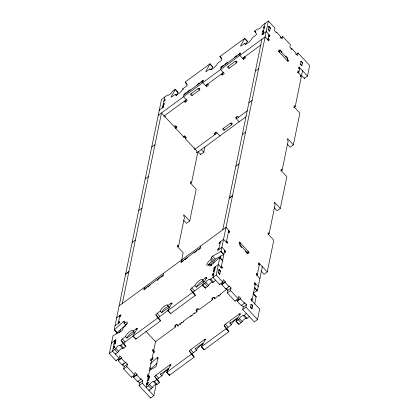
<?xml version="1.0" encoding="UTF-8"?>
<svg xmlns="http://www.w3.org/2000/svg" width="419" height="419" viewBox="0 0 419 419"><rect width="100%" height="100%" fill="white"/><g stroke="black" fill="none" stroke-linecap="round" stroke-linejoin="round"><path stroke-width="0.63" d="M155.47 384.527L156.009 385.108L153.836 395.698L150.625 398.05L139.077 385.59L142.282 383.233L142.806 380.693L140.957 378.703L140.826 379.336L137.621 381.688L133.614 377.367L136.819 375.015L136.95 374.382L135.101 372.386L134.583 374.926L131.372 377.283L123.673 368.971L126.878 366.62L127.402 364.08L125.553 362.084L125.422 362.723L122.217 365.075L118.21 360.754L121.416 358.402L121.547 357.763L119.698 355.773L119.179 358.313L115.974 360.665L109.349 353.521L112.994 335.766A1.419 0.409 -42.8 0 1 113.292 335.567L121.526 331.041A1.419 0.409 -42.8 0 0 122.725 329.622L123.118 327.716A4.965 1.425 -42.8 0 0 127.313 322.75A4.965 1.425 -42.8 0 0 124.029 323.269L124.422 321.368A1.419 0.409 -42.8 0 0 123.485 321.514L114.518 329.617A1.419 0.409 -42.8 0 1 114.204 329.868L116.98 332.859A1.419 0.409 -42.8 0 0 117.289 332.607L125.312 325.359M114.204 329.868L161.509 99.408L166.972 95.401A1.419 0.409 -42.8 0 1 167.893 95.087A2.839 0.812 -42.8 0 0 169.732 94.453A2.839 0.812 -42.8 0 0 171.921 92.128A1.419 0.409 -42.8 0 1 173.016 90.965L175.268 89.31L178.044 92.3A1.419 0.409 -42.8 0 1 177.96 92.515L176.399 95.328M118.263 323.374L119.892 315.434L120.714 316.319M122.338 303.524L161.472 112.952L173.932 126.397L175.001 125.611L176.849 127.606L175.425 128.649M164.719 97.056L162.546 107.646L163.007 108.144M116.781 333.817L117.042 332.539M113.685 348.765L113.161 348.205L114.23 347.419L114.492 346.146L114.837 346.523M113.968 344.287L115.036 343.501L115.298 342.229L115.644 342.606M114.989 342.412L114.466 341.852L115.534 341.066L115.796 339.793L116.142 340.17M115.403 353.788L115.33 354.16L117.582 352.505A1.419 0.409 -42.8 0 0 118.677 351.342A2.839 0.812 -42.8 0 1 120.866 349.017A2.839 0.812 -42.8 0 1 122.704 348.383A1.419 0.409 -42.8 0 0 123.626 348.063L125.878 346.413L123.107 343.423L120.855 345.073A1.419 0.409 -42.8 0 1 119.934 345.392A2.839 0.812 -42.8 0 0 118.09 346.026A2.839 0.812 -42.8 0 0 115.906 348.351A1.419 0.409 -42.8 0 1 114.811 349.514L109.349 353.521M119.724 332.738L120.379 329.549M165.154 116.927L165.285 116.288M115.974 360.665L116.068 360.188M125.145 326.082L125.417 324.767A4.965 1.425 -42.8 0 1 127.187 323.709M118.21 360.754L118.341 360.12L121.547 357.763M122.217 365.075L122.28 364.755M123.673 368.971L124.197 366.431L127.402 364.08M175.132 127.8L176.048 127.125L176.195 126.412M144.419 287.308L143.9 289.848L146.037 288.277L146.168 287.644M186.067 93.248L186.198 92.615L184.061 94.181L183.543 96.721L187.241 100.712L185.098 102.278L184.177 101.283M185.098 102.278L185.491 100.371L186.774 99.434M147.949 286.334L147.818 286.973L149.955 285.402L150.086 284.768M187.853 91.939L187.979 91.305L190.116 89.734L189.99 90.373M131.372 377.283L131.44 376.964M133.614 377.367L133.745 376.733L136.95 374.382M184.156 135.871L184.674 136.432L184.412 137.699L174.864 127.402L175.126 126.129L176.048 127.125M190.645 183.328L191.562 182.658L197.559 153.433L196.637 152.437L196.893 151.165L185.329 138.689L185.722 136.783M197.113 85.141L197.244 84.507L199.381 82.936L199.25 83.57M137.621 381.688L137.741 381.096M159.346 277.965L159.215 278.604L157.078 280.17L157.209 279.536L157.9 280.285M161.126 276.66L160.996 277.294L163.132 275.728L163.656 273.183M201.031 82.265L201.162 81.626L203.299 80.06L202.775 82.601L206.473 86.586L208.61 85.02L207.688 84.02M199.753 88.765L199.491 90.038L192.368 95.265A1.063 0.948 11.6 0 1 190.875 95.108A1.063 0.948 11.6 0 1 190.985 93.772L198.108 88.54A1.063 0.948 11.6 0 1 199.601 88.702A1.063 0.948 11.6 0 1 199.491 90.038L198.108 88.54M139.077 385.59L139.595 383.05L142.806 380.693M206.473 86.586L206.866 84.68L207.719 84.057M194.112 148.164L194.207 147.687M148.415 382.741L148.069 382.369L147.807 383.642L146.739 384.422L146.131 387.386L148.384 385.731A1.419 0.409 -42.8 0 0 149.478 384.569A2.839 0.812 -42.8 0 1 151.668 382.243A2.839 0.812 -42.8 0 1 153.511 381.609A1.419 0.409 -42.8 0 0 154.433 381.295L156.685 379.64L159.456 382.631L157.204 384.286A1.419 0.409 -42.8 0 1 156.282 384.6A2.839 0.812 -42.8 0 0 154.443 385.234A2.839 0.812 -42.8 0 0 152.254 387.559A1.419 0.409 -42.8 0 1 151.159 388.727L148.902 390.377L149.017 389.822M147.661 384.443A1.241 0.44 53.7 0 1 147.237 383.909L147.09 383.663A0.812 0.288 53.7 0 1 146.985 383.228L147.546 380.504A1.063 0.377 53.7 0 1 148.143 380.588M148.499 379.986L147.807 379.237L148.043 378.069L149.112 377.289L149.374 376.016L149.719 376.388M147.195 376.54L148.567 375.529L151.578 360.864L150.651 359.869L150.913 358.596L152.144 359.926M152.888 359.177L152.097 358.324L153.207 352.924L154.276 352.138L154.538 350.871L153.113 351.918M152.815 351.054L153.726 350.384L155.653 341.014M147.011 380.897L148.614 379.724L148.876 378.451L149.222 378.823M177.604 246.859L178.52 246.183L184.517 216.963L183.595 215.963L183.857 214.696L189.697 220.996L186.486 223.348L183.569 220.2M150.625 398.05L150.761 397.39M197.92 151.62L200.617 154.527L200.753 153.862M181.464 260.11L180.945 262.65L183.082 261.079L183.213 260.445M223.118 66.05L223.243 65.411L221.106 66.982L220.588 69.523L224.285 73.514L222.149 75.08L221.222 74.084M181.647 260.204L183.176 252.757L177.337 246.461L177.598 245.188L178.52 246.183M189.697 220.996L196.212 189.231L190.378 182.93L190.635 181.663L191.562 182.658M200.617 154.527L203.823 152.17L204.907 146.875M222.149 75.08L222.536 73.173L223.39 72.545L205.551 85.591M184.994 259.136L184.863 259.77L187 258.204L187.131 257.57M224.898 64.741L225.029 64.107L227.166 62.536L227.035 63.169M145.817 331.183L155.522 341.647L175.467 327.003L175.86 325.097M215.371 132.608L214.984 134.515L214.057 133.514L216.194 131.948L219.891 135.934M177.735 324.798L177.478 326.071L181.527 322.557L181.396 323.19L183.532 321.624M194.254 252.338L194.123 252.971L196.26 251.405L196.391 250.766M234.158 57.942L234.289 57.303L236.426 55.737L236.295 56.371M198.171 249.462L198.04 250.096L200.177 248.525L200.701 245.984M238.076 55.062L238.207 54.428L240.344 52.862L239.82 55.402L243.518 59.388L245.654 57.817L244.733 56.822M236.798 61.567L236.541 62.84L229.413 68.067A1.063 0.948 11.6 0 1 227.92 67.909A1.063 0.948 11.6 0 1 228.03 66.574L235.153 61.342A1.063 0.948 11.6 0 1 236.646 61.504A1.063 0.948 11.6 0 1 236.541 62.84L235.153 61.342M243.518 59.388L243.91 57.482L244.764 56.853M231.943 123.49L231.686 124.762L224.558 129.995A1.063 0.948 11.6 0 1 223.065 129.832A1.063 0.948 11.6 0 1 223.175 128.497L230.298 123.265A1.063 0.948 11.6 0 1 231.791 123.427A1.063 0.948 11.6 0 1 231.686 124.762L230.298 123.265M236.745 116.917L236.353 118.823L247.357 110.742M232.514 195.652L229.303 198.004L232.524 195.668L221.064 251.41A1.419 0.409 -42.8 0 1 220.766 251.61L212.533 256.129A1.419 0.409 -42.8 0 0 211.333 257.554L210.946 259.455A4.965 1.425 -42.8 0 0 206.745 264.426A4.965 1.425 -42.8 0 0 210.029 263.902L209.641 265.808A1.419 0.409 -42.8 0 0 210.579 265.662L219.546 257.559A1.419 0.409 -42.8 0 1 219.855 257.308L222.625 260.299A1.419 0.409 -42.8 0 0 222.316 260.55L219.546 257.559M211.438 265.295L212.328 260.953L210.946 259.455M213.585 263.085L214.109 260.545A1.419 0.409 -42.8 0 1 215.308 259.12L223.537 254.6A1.419 0.409 -42.8 0 0 223.84 254.401L221.064 251.41M212.889 275.608L212.543 275.236L212.805 273.963L213.873 273.183M213.695 271.69L213.35 271.318L213.611 270.046L214.68 269.265L215.026 269.637M214.193 269.255L213.847 268.883L214.109 267.615L218.383 264.473L222.08 268.464L222.342 267.191L221.415 266.196M218.969 248.352L217.901 249.137L217.639 250.405L221.918 247.268L225.611 251.259L225.354 252.526L224.427 251.531M226.579 241.045L227.501 242.046L227.245 243.313L223.547 239.328L219.273 242.465L219.011 243.738L220.08 242.952M263.252 32.619L262.184 33.405L261.922 34.677L266.201 31.54L269.894 35.526L269.637 36.799L268.71 35.798M263.755 30.184L262.687 30.969L262.425 32.242L263.493 31.456M264.557 26.266L263.488 27.052L263.226 28.324L264.295 27.539M218.708 249.624L220.342 241.679M222.788 229.769L261.922 39.203M265.164 23.302L262.991 33.892L263.457 34.389M206.939 278.001L206.593 277.629A1.419 0.409 -42.8 0 0 205.656 277.776L202.45 280.133A4.965 1.425 -42.8 0 0 199.166 280.651A4.965 1.425 -42.8 0 0 194.971 285.622L191.761 287.979A1.419 0.409 -42.8 0 0 190.566 289.398L192.525 292.3L195.296 295.29L193.337 292.389A1.419 0.409 -42.8 0 1 194.536 290.969L204.708 283.511A1.419 0.409 -42.8 0 0 205.802 282.348A2.839 0.812 -42.8 0 1 207.992 280.018A2.839 0.812 -42.8 0 1 209.83 279.389A1.419 0.409 -42.8 0 0 210.752 279.07L216.209 275.063L219.855 257.308M158.251 115.293L265.127 36.846L232.524 195.668M301.575 75.514L304.273 78.421L307.478 76.064L309.651 65.479L298.098 53.019L297.579 55.559L295.73 53.564L295.861 52.93L291.854 48.609L291.724 49.243L289.875 47.253L290.398 44.707L282.694 36.401L282.176 38.941L280.327 36.951L280.458 36.312L276.451 31.996L276.32 32.63L274.471 30.634L274.995 28.094L268.375 20.95L265.112 36.83L268.809 40.821L269.071 39.548L268.144 38.553M215.853 280.039L213.522 282.06A1.419 0.409 -42.8 0 1 212.601 282.38A2.839 0.812 -42.8 0 0 210.762 283.008A2.839 0.812 -42.8 0 0 208.573 285.339A1.419 0.409 -42.8 0 1 207.478 286.502L205.226 288.157L202.45 285.166A1.419 0.409 -42.8 0 1 202.534 284.951L206.593 277.629M220.305 258.345L220.829 255.794M197.15 311.642L195.919 310.311L198.056 308.745L198.978 309.741L212.512 299.805L212.904 297.899M218.697 273.078L218.556 272.827A0.812 0.288 53.7 0 1 218.446 272.397L219.011 269.674A1.063 0.377 53.7 0 1 219.802 269.946A1.063 0.377 53.7 0 1 220.394 271.172L219.839 273.895L219.436 274.188M269.291 26.607L269.118 26.517A0.812 0.288 53.7 0 0 268.904 26.601L268.343 29.33A1.063 0.377 53.7 0 0 268.94 30.55A1.063 0.377 53.7 0 0 269.731 30.823L270.292 28.099A0.812 0.288 53.7 0 0 270.187 27.67L270.098 27.502A1.241 0.44 53.7 0 0 269.291 26.617M214.779 297.6L214.523 298.867L218.571 295.358L219.362 296.212M224.689 250.258L221.159 267.463L220.624 267.856M226.318 242.318L228.764 230.408M267.882 39.821L268.972 34.531M119.132 305.875L225.993 227.417L229.685 231.403L229.429 232.676L228.502 231.676M215.638 267.327L215.177 266.83L213.004 277.415L219.629 284.559L219.76 283.925M218.571 295.358L218.44 295.992L220.577 294.426M251.306 300.098L252.222 299.423L251.295 298.428L251.039 299.7L259.665 309.002L257.491 319.592L254.281 321.944L242.732 309.484L245.937 307.127L246.461 304.587L244.612 302.597L244.481 303.23L241.276 305.582L237.269 301.261L240.475 298.909L240.606 298.276L238.757 296.28L238.238 298.82L235.028 301.177L227.328 292.871L230.534 290.514L231.058 287.973L229.209 285.978L229.078 286.617L225.872 288.969L221.866 284.648L221.997 284.014L225.202 281.657L223.353 279.667L222.835 282.207L219.629 284.559M221.866 284.648L225.071 282.296L225.202 281.657M225.872 288.969L225.972 288.492M227.328 292.871L227.852 290.325L231.058 287.973M279.436 52.286L279.965 49.751L281.814 51.747L281.683 52.38M241.779 246.775L241.648 247.409L239.799 245.419L240.317 242.868L239.364 243.565M235.028 301.177L235.127 300.701M245.785 251.096L245.654 251.73L247.503 253.725L248.017 251.175M285.69 56.701L285.816 56.062L287.664 58.058L287.135 60.593M237.269 301.261L237.4 300.627L240.606 298.276M240.061 244.146L239.139 243.151L239.396 241.878L248.949 252.18L248.687 253.453L247.76 252.453L246.849 253.128M287.408 59.33L288.33 60.326L288.068 61.593L278.52 51.296L278.782 50.023L279.703 51.018L278.787 51.694M241.276 305.582L241.349 305.226M242.732 309.484L243.25 306.944L246.461 304.587M246.66 313.265L244.329 315.292A1.419 0.409 -42.8 0 1 243.408 315.607A2.839 0.812 -42.8 0 0 241.564 316.24A2.839 0.812 -42.8 0 0 239.38 318.566A1.419 0.409 -42.8 0 1 238.285 319.728L236.028 321.383L238.804 324.374L241.056 322.719A1.419 0.409 -42.8 0 0 242.151 321.556A2.839 0.812 -42.8 0 1 244.34 319.231A2.839 0.812 -42.8 0 1 246.178 318.597A1.419 0.409 -42.8 0 0 247.1 318.283L249.431 316.256M252.029 308.625A0.812 0.288 53.7 0 1 251.814 308.703L251.704 308.656A1.241 0.44 53.7 0 1 250.892 307.803L250.745 307.556A0.812 0.288 53.7 0 1 250.641 307.122L251.201 304.398A1.063 0.377 53.7 0 1 251.992 304.671A1.063 0.377 53.7 0 1 252.589 305.896L252.029 308.62L251.625 308.918M257.125 275.55L259.571 263.635L258.513 264.41M298.689 73.053L299.774 67.758L298.826 68.454M301.099 61.326L300.538 64.055A1.063 0.377 53.7 0 0 301.13 65.275A1.063 0.377 53.7 0 0 301.921 65.547L302.481 62.824A0.812 0.288 53.7 0 0 302.377 62.394L302.288 62.227A1.241 0.44 53.7 0 0 301.486 61.342L301.308 61.242A0.812 0.288 53.7 0 0 301.093 61.326L300.695 61.619M300.549 75.059L300.292 76.331L301.214 77.326L295.217 106.552L293.839 107.563M256.203 296.516A1.419 0.409 -42.8 0 0 255.894 296.767L253.123 293.777A1.419 0.409 -42.8 0 1 253.432 293.525L256.203 296.516L254.731 303.686L254.197 304.079M253.275 292.928L257.114 290.817A1.419 0.409 -42.8 0 0 257.418 290.618L262.341 266.625M268.218 234.279L269.134 233.608L275.131 204.383L274.209 203.388L274.471 202.115L280.311 208.416L277.106 210.767L274.183 207.62M280.803 171.088L282.176 170.077L288.172 140.857L287.251 139.862L287.513 138.589L293.352 144.89L290.142 147.242L287.225 144.094M300.407 76.818L301.46 76.043L302.549 70.748M304.273 78.421L304.409 77.756M261.042 271.041L264.064 274.298L267.27 271.947L273.79 240.181L267.951 233.881L268.212 232.613L269.134 233.608M280.311 208.416L286.832 176.65L280.992 170.355L281.254 169.082L282.176 170.077M293.352 144.89L299.868 113.125L294.033 106.824L294.29 105.557L295.217 106.552M175.268 89.31A1.419 0.409 -42.8 0 1 175.189 89.525L171.13 96.847A1.419 0.409 -42.8 0 0 172.068 96.695L175.273 94.343A4.965 1.425 -42.8 0 0 178.557 93.819A4.965 1.425 -42.8 0 0 182.752 88.849L185.957 86.497A1.419 0.409 -42.8 0 0 187.157 85.078L185.198 82.171L187.178 84.308M211.113 69.842L212.674 67.024A1.419 0.409 -42.8 0 0 212.752 66.815L209.982 63.824A1.419 0.409 -42.8 0 1 209.898 64.034L205.839 71.356A1.419 0.409 -42.8 0 0 206.777 71.209L209.987 68.857A4.965 1.425 -42.8 0 0 213.266 68.334A4.965 1.425 -42.8 0 0 217.466 63.363L220.672 61.012A1.419 0.409 -42.8 0 0 221.871 59.587L219.907 56.685L221.494 58.398M245.822 44.356L247.383 41.539A1.419 0.409 -42.8 0 0 247.467 41.324L244.696 38.333A1.419 0.409 -42.8 0 1 244.612 38.548L240.553 45.87A1.419 0.409 -42.8 0 0 241.491 45.723L244.696 43.367A4.965 1.425 -42.8 0 0 247.98 42.848A4.965 1.425 -42.8 0 0 252.175 37.878L255.381 35.521A1.419 0.409 -42.8 0 0 256.58 34.101L254.621 31.2L255.81 32.483M137.17 328.601A1.419 0.409 -42.8 0 0 136.233 328.747L133.027 331.104A4.965 1.425 -42.8 0 0 129.743 331.628A4.965 1.425 -42.8 0 0 125.543 336.593L122.338 338.95A1.419 0.409 -42.8 0 0 121.138 340.369L123.102 343.271L125.873 346.262L123.914 343.36A1.419 0.409 -42.8 0 1 125.113 341.941L157.822 317.932L160.592 320.923L135.798 339.128L133.027 336.138A1.419 0.409 -42.8 0 1 133.111 335.923L137.17 328.601L137.516 328.973M135.798 339.128A1.419 0.409 -42.8 0 1 135.882 338.913L136.138 338.458M171.879 303.115A1.419 0.409 -42.8 0 0 170.942 303.262L167.736 305.619A4.965 1.425 -42.8 0 0 164.452 306.137A4.965 1.425 -42.8 0 0 160.257 311.108L157.052 313.464A1.419 0.409 -42.8 0 0 155.852 314.884L157.811 317.785L160.587 320.776L158.623 317.874A1.419 0.409 -42.8 0 1 159.822 316.455L192.531 292.446L195.306 295.437L170.512 313.642L167.741 310.652A1.419 0.409 -42.8 0 1 167.82 310.437L171.879 303.115L172.23 303.487M205.226 288.157A1.419 0.409 -42.8 0 1 205.305 287.942L205.813 287.025M166.605 372.355L191.399 354.155L194.17 357.145L169.376 375.345L166.605 372.355A1.419 0.409 -42.8 0 1 166.689 372.14L170.748 364.818L171.093 365.195M169.376 375.345A1.419 0.409 -42.8 0 1 169.459 375.136L169.711 374.675M201.319 346.869L226.108 328.669L228.884 331.659L204.09 349.86L201.319 346.869A1.419 0.409 -42.8 0 1 201.398 346.654L205.457 339.332L205.802 339.709M204.09 349.86A1.419 0.409 -42.8 0 1 204.173 349.645L204.425 349.189M236.028 321.383A1.419 0.409 -42.8 0 1 236.112 321.169L240.171 313.847L240.516 314.224M150.452 363.708L157.062 357.737A1.419 0.409 -42.8 0 1 158 357.585L156.303 365.845A1.419 0.409 -42.8 0 1 155.103 367.264L149.064 370.585M149.761 368.228L150.552 369.081A1.419 0.409 -42.8 0 0 150.866 368.83L156.999 363.283M209.982 63.824L185.188 82.024L186.376 83.308M244.696 38.333L219.902 56.539L221.489 58.246M268.375 20.95L262.912 24.957A1.419 0.409 -42.8 0 0 261.817 26.119A2.839 0.812 -42.8 0 1 259.628 28.45A2.839 0.812 -42.8 0 1 257.79 29.079A1.419 0.409 -42.8 0 0 256.868 29.398L254.616 31.053L255.805 32.331M163.85 101.293L164.918 100.508L165.175 99.235L164.107 100.021L164.903 100.874M268.506 26.895L268.904 26.601M163.043 105.211L164.112 104.425L164.374 103.153L163.305 103.938L163.997 104.687M267.945 29.623L268.343 29.33L269.731 30.823L269.129 31.263M269.888 28.392L270.292 28.099M183.931 94.814L203.168 80.694M220.975 67.616L240.213 53.496M268.977 36.196L269.894 35.526M163.656 116.346L186.314 99.712M242.596 58.393L261.037 44.854M268.155 40.224L269.071 39.548M280.405 38.082L282.694 36.401M175.341 127.093L176.289 126.397M151.746 147.069L154.951 144.717M255.401 70.963L258.607 68.611M290.938 49.28L291.854 48.609M183.124 136.961L184.549 135.913L186.397 137.909L185.329 138.689M295.809 54.7L298.098 53.019M183.758 137.102L184.674 136.432M287.413 60.996L288.33 60.326M300.135 64.348L300.538 64.055L301.921 65.547L301.523 65.841M302.083 63.117L302.481 62.824M252.086 100.377L248.881 102.728M297.574 72.791L298.951 71.78L298.024 70.785L297.768 72.058L301.46 76.043M194.463 149.578L217.121 132.943M231.628 123.181L232.074 122.856M196.71 152.956L245.937 116.812M242.36 134.494L245.565 132.137M132.184 242.36L135.389 240.008M235.839 166.259L239.045 163.902M144.031 289.215L163.263 275.089M181.076 262.011L200.308 247.891M228.774 232.079L229.685 231.403M116.686 317.785L120.96 314.648L120.698 315.921L119.63 316.706M226.585 242.716L227.501 242.046M115.052 325.731L119.331 322.588L119.588 321.321L118.519 322.106L119.315 322.96M224.694 251.929L225.611 251.259M115.796 339.793L111.522 342.936L111.983 343.433M213.847 268.883L214.916 268.097L215.261 268.474M115.298 342.229L114.23 343.014L115.094 343.952M213.35 271.318L214.418 270.533M114.492 346.146L113.423 346.932L114.12 347.681M218.409 270.119L219.011 269.674L220.394 271.172L219.797 271.612M221.426 267.861L222.342 267.191M125.543 336.593L126.931 338.091L134.41 332.597L133.027 331.104M160.257 311.108L161.645 312.605L169.124 307.111A4.965 1.425 -42.8 0 0 169.15 306.818M194.971 285.622L196.354 287.12L203.833 281.626L202.45 280.133M212.543 275.236L213.611 274.45L213.962 274.827M218.048 272.696L218.451 272.402M248.032 252.851L248.949 252.18M219.32 274.209L219.855 273.817L218.467 272.324M122.804 364.101L123.72 363.43M175.362 325.463L176.944 324.301M198.281 308.635L197.234 309.405L196.71 311.946L194.573 313.517L194.704 312.878L192.923 314.187L192.792 314.821L190.655 316.392M212.423 298.249L213.994 297.097M227.386 288.885L220.708 293.787A1.063 0.948 11.6 0 0 220.399 294.808M256.47 274.948L257.381 274.277L256.459 273.282L256.198 274.55L259.895 278.541M152.097 358.324L153.165 357.538L152.904 358.811L150.531 360.555M254.543 284.187L255.49 283.49L251.96 300.695L251.426 301.088M147.771 377.194L149.374 376.016M147.807 379.237L148.876 378.451M250.667 304.791L251.201 304.398L252.589 305.896L251.987 306.336M154.716 376.592L157.492 379.583L159.45 382.484L156.68 379.494L154.716 376.592A1.419 0.409 -42.8 0 1 155.915 375.167L169.81 364.97A1.419 0.409 -42.8 0 1 170.748 364.818M189.43 351.101L192.201 354.092L194.165 356.998L191.389 354.008L189.43 351.101A1.419 0.409 -42.8 0 1 190.629 349.682L204.519 339.484A1.419 0.409 -42.8 0 1 205.457 339.332M224.139 325.615L226.915 328.606L228.874 331.508L226.103 328.517L224.139 325.615A1.419 0.409 -42.8 0 1 225.338 324.196L239.233 313.999A1.419 0.409 -42.8 0 1 240.171 313.847M146.467 383.547L148.069 382.369M250.122 307.441L250.656 307.048L252.044 308.541M146.587 383.526L146.985 383.233M250.243 307.42L250.641 307.127M157.492 379.583A1.419 0.409 -42.8 0 1 158.691 378.158L161.896 375.806L160.508 374.314L167.988 368.82A4.965 1.425 -42.8 0 0 168.014 368.526M192.201 354.092A1.419 0.409 -42.8 0 1 193.4 352.672L196.605 350.321L195.223 348.823L202.702 343.334A4.965 1.425 -42.8 0 0 202.728 343.041M226.915 328.606A1.419 0.409 -42.8 0 1 228.114 327.187L231.319 324.835L229.931 323.337L237.411 317.848A4.965 1.425 -42.8 0 0 237.437 317.55M268.888 26.68L270.276 28.178M301.078 61.404L302.466 62.902M263.488 27.052L264.279 27.905M307.478 76.064L298.852 66.762L298.59 68.03L299.517 69.03M262.687 30.969L263.478 31.823M279.829 50.38L287.528 58.686M262.184 33.405L262.975 34.258M244.612 38.548L247.383 41.539M244.696 43.367L245.387 44.115M228.03 66.574L229.413 68.067M221.106 66.982L221.902 67.836M209.898 64.034L212.674 67.024M209.987 68.857L210.678 69.601M238.49 117.252L237.568 116.257L235.431 117.823L239.129 121.814M190.985 93.772L192.368 95.265M223.175 128.497L224.558 129.995M187.979 91.305L188.775 92.159M182.752 88.849L183.443 89.598M175.189 89.525L177.96 92.515M175.273 94.343L176.31 95.464M163.599 107.227L162.802 106.374L163.871 105.588L163.614 106.861L159.335 109.998L159.801 110.496M201.125 149.264L203.823 152.17M267.27 271.947L258.643 262.64L258.382 263.912L259.309 264.908M239.925 244.775L247.624 253.081M219.273 242.465L220.064 243.319M258.266 286.481L254.569 282.495L254.307 283.763L255.234 284.758M257.418 290.618L254.642 287.628A1.419 0.409 -42.8 0 1 254.343 287.827L257.114 290.817M220.766 251.61L223.537 254.6M217.901 249.137L218.692 249.991M148.415 176.467L145.225 178.834M212.533 256.129L215.308 259.12M211.333 257.554L214.109 260.545M214.109 267.615L214.8 268.359M210.029 263.902L211.417 265.4M225.071 282.296L229.078 286.617M240.475 298.909L244.481 303.23M213.611 270.046L214.303 270.794M216.209 275.063L222.835 282.207M230.534 290.514L238.238 298.82M245.937 307.127L257.491 319.592M212.805 273.963L213.496 274.712M221.075 283.019L221.997 284.014M226.119 288.455L227.852 290.325M236.478 299.632L237.4 300.627M241.522 305.074L243.25 306.944M210.752 279.07L213.522 282.06M244.329 315.292L247.1 318.283M209.83 279.389L212.601 282.38M243.408 315.607L246.178 318.597M141.894 208.233L138.705 210.6M205.656 277.776L206.347 278.525M239.233 313.999L239.925 314.748M205.802 282.348L208.573 285.339M239.38 318.566L242.151 321.556M204.708 283.511L207.478 286.502M238.285 319.728L241.056 322.719M202.534 284.951L205.305 287.942M236.112 321.169L238.882 324.159A1.419 0.409 -42.8 0 0 238.804 324.374M214.957 298.569L213.727 297.239L211.59 298.805L212.512 299.805M191.761 287.979L194.536 290.969M225.338 324.196L228.114 327.187M190.566 289.398L193.337 292.389M196.721 308.85L197.543 309.735M170.942 303.262L171.638 304.011M204.519 339.484L205.038 340.045M167.736 305.619L169.124 307.111M167.82 310.437L170.596 313.428A1.419 0.409 -42.8 0 0 170.512 313.642M201.398 346.654L204.173 349.645M179.746 323.866L180.537 324.72M178.326 326.207L176.682 324.437L174.545 326.008L175.467 327.003M157.052 313.464L159.822 316.455M190.629 349.682L193.4 352.672M155.852 314.884L158.623 317.874M136.233 328.747L136.924 329.496M169.81 364.97L170.674 365.902M153.726 350.384L152.804 349.388L152.542 350.656L154.187 352.431M167.988 368.82L168.684 369.568M123.485 321.514L124.275 322.368M157.062 357.737L158.246 359.015M124.029 323.269L125.417 324.767M133.111 335.923L135.882 338.913M166.689 372.14L169.459 375.136M114.518 329.617L117.289 332.607M149.677 367.547L150.866 368.83M122.338 338.95L125.113 341.941M155.915 375.167L158.691 378.158M121.138 340.369L123.914 343.36M120.855 345.073L123.626 348.063M154.433 381.295L157.204 384.286M148.567 375.529L147.64 374.534L147.383 375.806L148.996 377.55M119.934 345.392L122.704 348.383M153.511 381.609L156.282 384.6M115.534 341.066L115.885 341.438M149.112 377.289L149.463 377.66M115.424 341.328L114.727 340.579L112.554 351.169L119.179 358.313M148.043 378.069L148.567 378.635M115.036 343.501L115.382 343.873M148.614 379.724L148.96 380.096M115.906 348.351L118.677 351.342M149.478 384.569L152.254 387.559M114.23 347.419L114.581 347.791M147.807 383.642L148.158 384.014M114.811 349.514L117.582 352.505M148.384 385.731L151.159 388.727M146.739 384.422L147.09 384.799M121.416 358.402L125.422 362.723M136.819 375.015L140.826 379.336M126.878 366.62L134.583 374.926M142.282 383.233L153.836 395.698M117.535 359.245L118.341 360.12M122.578 364.687L124.197 366.431M133.053 375.984L133.745 376.733M137.751 381.054L139.595 383.05M208.28 265.473A4.965 1.425 -42.8 0 1 212.328 260.953M196.354 287.12A4.965 1.425 -42.8 0 1 200.554 282.149A4.965 1.425 -42.8 0 1 203.833 281.626M161.645 312.605A4.965 1.425 -42.8 0 1 164.609 308.641A4.965 1.425 -42.8 0 1 168.621 306.326M126.931 338.091A4.965 1.425 -42.8 0 1 131.126 333.121A4.965 1.425 -42.8 0 1 134.41 332.597M219.839 273.9A0.812 0.288 53.7 0 1 219.624 273.979L219.514 273.932A1.241 0.44 53.7 0 1 218.702 273.078M161.896 375.806A4.965 1.425 -42.8 0 1 164.725 371.967A4.965 1.425 -42.8 0 1 168.726 369.532M196.605 350.321A4.965 1.425 -42.8 0 1 199.172 346.728A4.965 1.425 -42.8 0 1 203.089 344.109M231.319 324.835A4.965 1.425 -42.8 0 1 233.886 321.242A4.965 1.425 -42.8 0 1 237.803 318.623M229.931 323.337A4.965 1.425 -42.8 0 1 230.34 322.363M195.223 348.823A4.965 1.425 -42.8 0 1 195.327 348.472M160.508 374.314A4.965 1.425 -42.8 0 1 160.796 373.554M183.354 322.007A1.063 0.948 11.6 0 1 183.663 320.985L190.786 315.758A1.063 0.948 11.6 0 1 192.059 315.732M128.858 271.758L125.648 274.11L128.869 271.774"/></g></svg>
